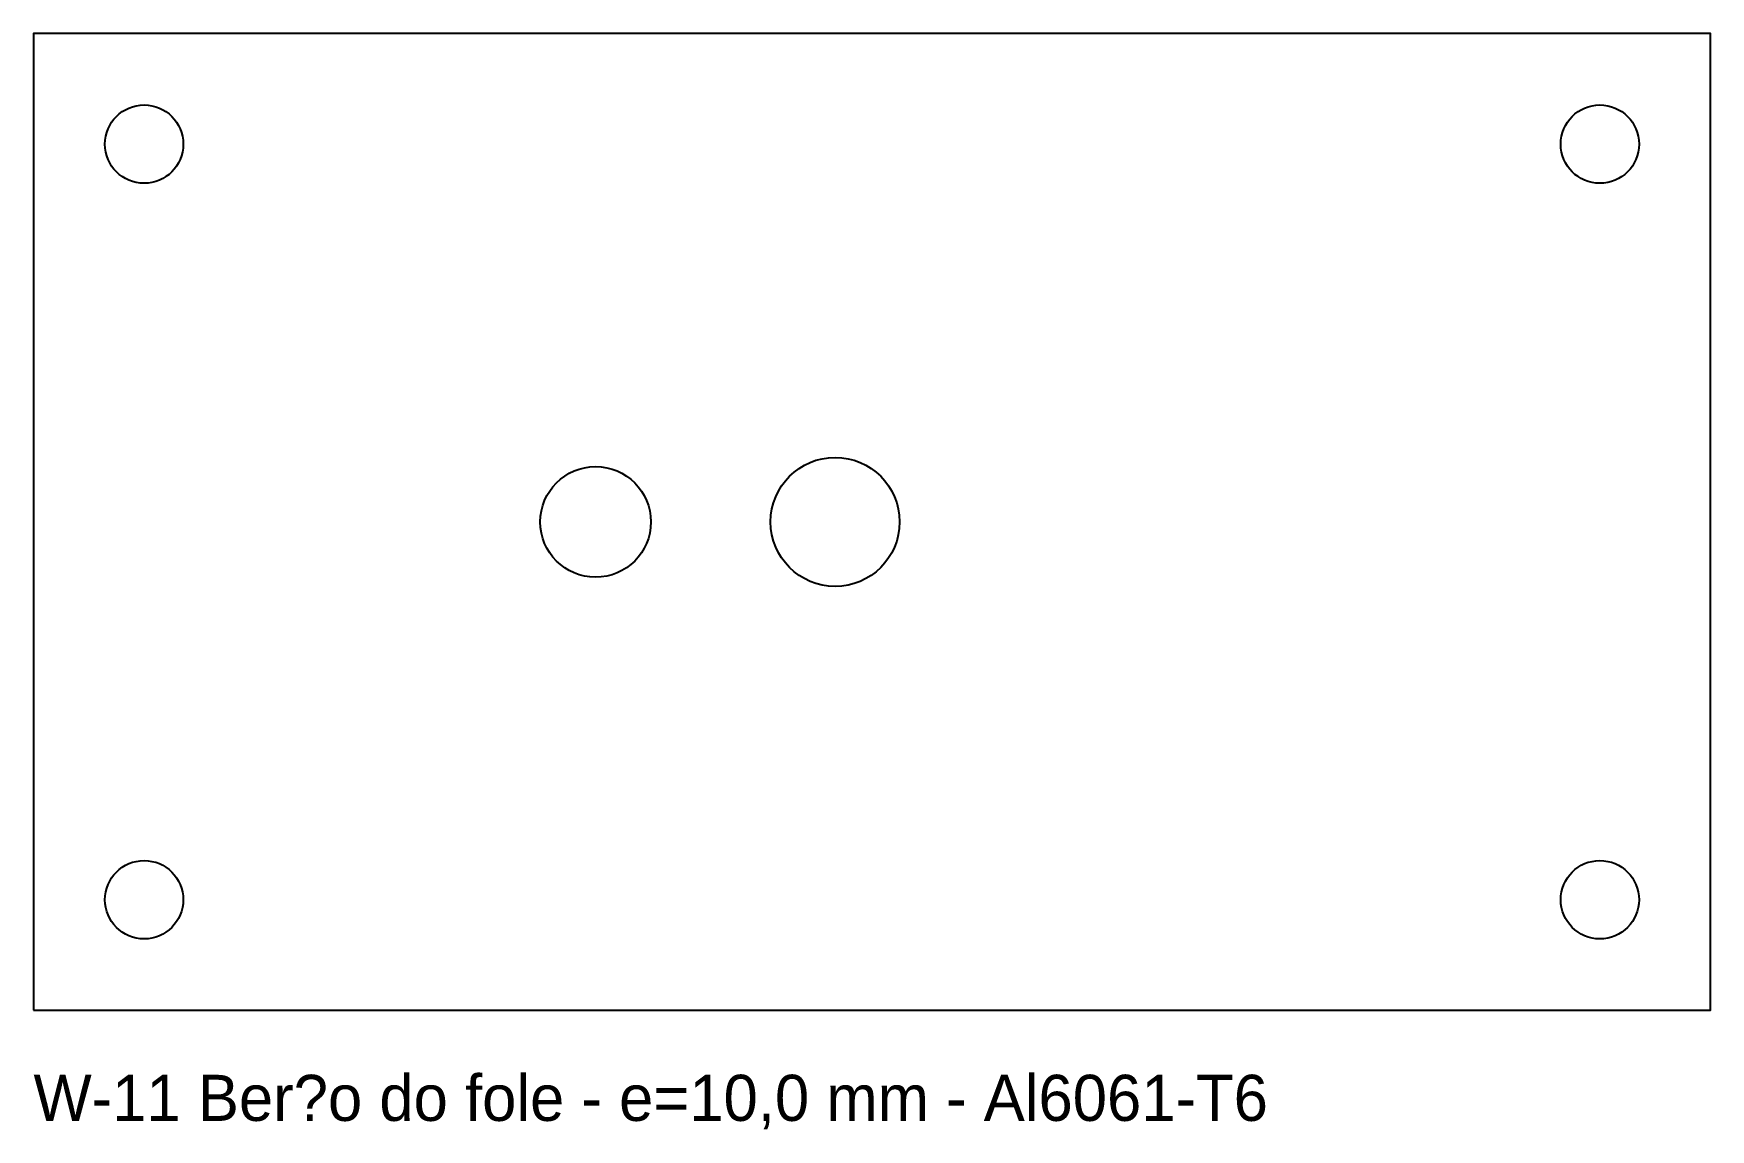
# Model space of a CAD drawing. Header units: millimetres. Extents: x 0 to 182, y -13 to 106.
import ezdxf

# ---------------------------------------------------------------- set-up
doc = ezdxf.new("R2010")
doc.units = ezdxf.units.MM

msp = doc.modelspace()

# ---------------------------------------------------------------- linework, layer by layer
at = {"layer": 'CORTE'}
msp.add_lwpolyline([(0, 0), (182, 0), (182, 106), (0, 106)], close=True, dxfattribs=at)
at = {"layer": 'FUROS'}
for centre, radius in [((12, 94), 4.25), ((170, 94), 4.25), ((61, 53), 6), ((87, 53), 7), ((12, 12), 4.25), ((170, 12), 4.25)]:
    msp.add_circle(centre, radius, dxfattribs=at)

# ---------------------------------------------------------------- texts
at = {"layer": 'GRAVAR-NAO'}
msp.add_text('W-11 Ber?o do fole - e=10,0 mm - Al6061-T6', height=5, dxfattribs=at).set_placement((0, -12))

doc.saveas('drawing.dxf')
